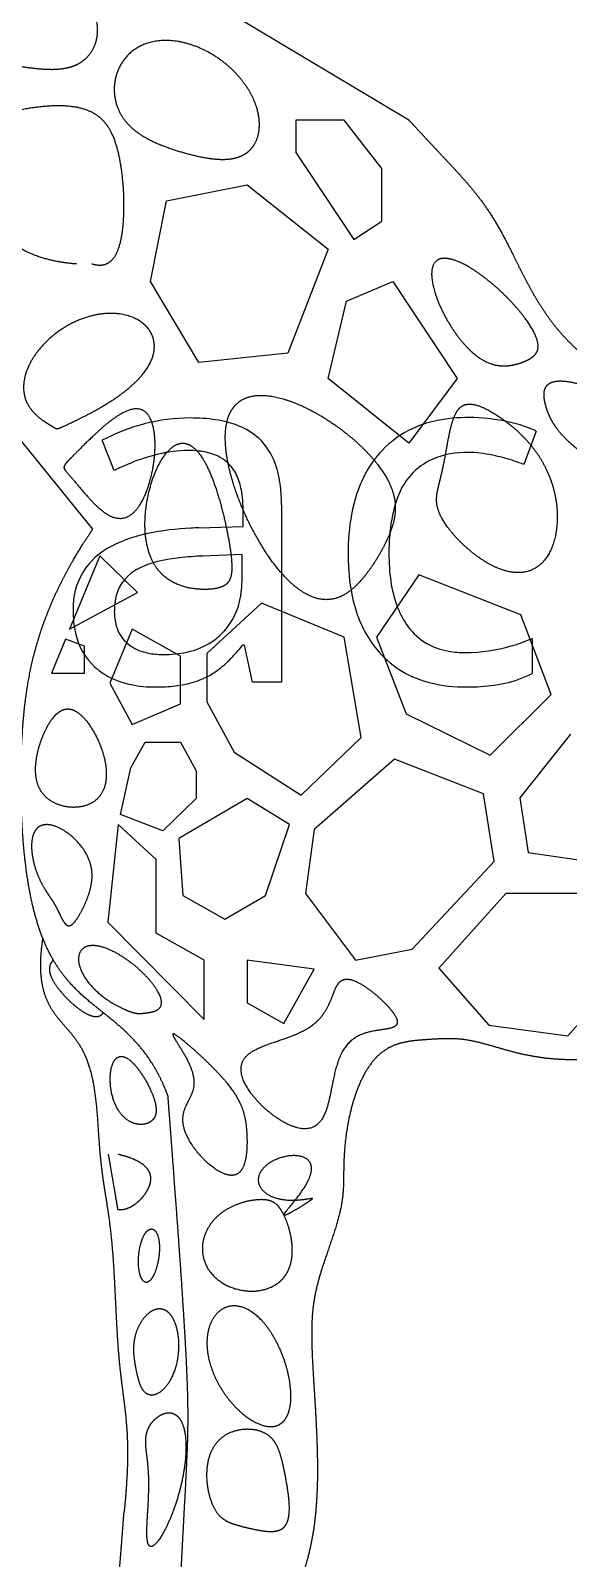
# Model space of a CAD drawing. Header units: centimetres. Extents: x 0 to 23.1, y -0.1 to 26.6.
# Drawn here: x 2.929 to 4.594, y 16.849 to 21.577 of the extents above; entities that cross this region are included whole.
import ezdxf

# ---------------------------------------------------------------- set-up
doc = ezdxf.new("R2010")
doc.units = ezdxf.units.CM
doc.header["$MEASUREMENT"] = 0
doc.layers.add('light v3_box', color=7, linetype='Continuous')
doc.layers.add('light v3_Sketch14', color=7, linetype='Continuous')

msp = doc.modelspace()

# ---------------------------------------------------------------- linework, layer by layer
at = {"layer": 'light v3_box'}
for p, q in [((4.4935, 20.3376), (4.456, 20.2341)), ((3.1884, 20.2158), (3.151, 20.309)), ((3.7059, 20.1093), (3.7059, 19.5603)), ((3.587, 20.0425), (3.587, 20.0924)), ((3.4505, 20.0381), (3.587, 20.0425)), ((3.584, 19.9559), (3.4622, 19.9508)), ((3.584, 19.8833), (3.584, 19.9559)), ((3.5914, 19.6748), (3.5855, 19.6748)), ((3.6156, 19.5603), (3.5914, 19.6748)), ((4.4817, 19.6954), (4.4817, 19.5875)), ((3.7059, 19.5603), (3.6156, 19.5603))]:
    msp.add_line(p, q, dxfattribs=at)
for centre, radius, start, end in [((4.283, 19.9012), 0.4783, 89.5892, 102.1788), ((4.286, 19.8296), 0.5498, 77.7702, 89.9475), ((3.4176, 19.8145), 0.5618, 106.3569, 118.335), ((3.4416, 19.7406), 0.6394, 104.5162, 106.549), ((3.424, 19.8137), 0.5643, 90.0714, 104.6521), ((3.4262, 19.8634), 0.5146, 81.568, 90.3249), ((3.456, 20.0572), 0.3185, 68.2273, 81.7494), ((3.4974, 20.1603), 0.2074, 47.8683, 68.2934), ((4.245, 20.0595), 0.3155, 101.4913, 138.3134), ((4.2756, 19.7722), 0.6081, 74.6797, 77.9579), ((4.3318, 19.9759), 0.3969, 70.0945, 74.7387), ((4.3852, 20.1224), 0.2409, 63.5034, 70.1861), ((4.4118, 20.1779), 0.1793, 62.9271, 63.1905), ((3.5041, 20.1738), 0.1929, 19.2331, 46.6741), ((3.5457, 19.4821), 0.816, 112.2122, 115.9641), ((3.4657, 19.684), 0.5989, 103.6227, 112.432), ((3.4191, 19.8807), 0.3967, 90.4484, 103.7666), ((3.4169, 19.9764), 0.301, 83.6507, 90.1753), ((3.4293, 20.0775), 0.1992, 70.5716, 83.9929), ((3.4554, 20.1483), 0.1237, 42.7295, 71.038), ((3.3921, 20.1321), 0.3125, 6.3379, 19.6816), ((4.2616, 20.0474), 0.3359, 138.655, 152.6854), ((4.2583, 20.0648), 0.2044, 114.4266, 161.6633), ((4.2775, 20.0013), 0.2703, 88.7194, 112.5668), ((4.2834, 20.0015), 0.2701, 87.675, 89.9748), ((4.2792, 19.9225), 0.3492, 81.691, 87.5079), ((4.2573, 19.7699), 0.5033, 77.2999, 81.7345), ((4.2273, 19.629), 0.6474, 74.7802, 77.4497), ((4.2559, 19.7304), 0.542, 68.3295, 74.8832), ((3.4443, 20.1423), 0.136, 20.4094, 41.448), ((3.3694, 20.1136), 0.2162, 7.8273, 20.6042), ((4.3504, 20.005), 0.4343, 153.0875, 170.1051), ((3.237, 20.0943), 0.35, 359.6933, 8.0036), ((3.2265, 20.111), 0.4794, 359.8027, 6.6583), ((4.4491, 19.9902), 0.4091, 160.1418, 175.1368), ((4.5844, 19.9617), 0.6723, 169.8978, 180.3689), ((3.3769, 19.5977), 0.4312, 101.3568, 117.0799), ((3.4617, 19.2015), 0.8364, 92.4696, 101.7065), ((3.4861, 18.8484), 1.1903, 91.7165, 92.9095), ((4.7116, 19.9607), 0.6733, 174.531, 180.155), ((3.2714, 19.7914), 0.2108, 115.4905, 182.3568), ((4.6489, 19.9566), 0.7367, 179.9389, 183.9815), ((4.6284, 19.9558), 0.5901, 179.7041, 188.0744), ((3.3196, 19.7942), 0.13, 120.9734, 172.418), ((3.3509, 19.7464), 0.1871, 113.5886, 121.6805), ((3.3961, 19.6384), 0.3042, 102.7996, 113.2433), ((3.4508, 19.4057), 0.5432, 96.3546, 102.9953), ((3.4912, 19.0566), 0.8946, 91.8565, 96.4478), ((4.4505, 19.9391), 0.5376, 183.5914, 196.3539), ((3.2746, 19.8805), 0.3094, 346.9177, 0.2825), ((3.1972, 19.8833), 0.3869, 359.8167, 359.9992), ((4.4159, 19.9247), 0.3753, 187.9315, 200.3885), ((3.3809, 19.7819), 0.1924, 171.2122, 180.2059), ((3.3673, 19.7803), 0.3066, 179.5457, 192.6949), ((3.3625, 19.7798), 0.1741, 179.5266, 192.7787), ((3.3769, 19.8549), 0.2041, 314.1892, 347.427), ((4.2734, 19.885), 0.3524, 196.0167, 221.1349), ((4.301, 19.8821), 0.2527, 200.4183, 216.6393), ((3.3036, 19.7655), 0.1135, 192.3264, 222.058), ((4.2528, 19.8477), 0.1935, 216.9695, 261.3103), ((3.264, 19.7548), 0.2003, 192.0828, 227.4521), ((3.2993, 19.7629), 0.1085, 222.5805, 229.2546), ((3.3141, 19.782), 0.1326, 229.7837, 254.2724), ((3.3673, 19.8731), 0.2242, 281.7121, 306.4594), ((3.3781, 19.8553), 0.2034, 306.9881, 313.856), ((3.1891, 19.9878), 0.5051, 314.7445, 321.7072), ((4.2731, 20.1621), 0.51, 270.2658, 286.2892), ((4.2421, 20.2777), 0.6297, 286.0461, 292.3654), ((3.3338, 19.8477), 0.2012, 253.9396, 266.4534), ((3.3401, 19.9202), 0.274, 266.0783, 270.059), ((3.3428, 19.9816), 0.3355, 269.5792, 282.0414), ((3.3132, 19.8617), 0.3282, 304.8486, 314.8531), ((4.2381, 19.859), 0.3088, 221.7976, 256.802), ((4.2741, 19.9468), 0.2948, 260.1359, 270.2692), ((3.2696, 19.7626), 0.2098, 227.769, 237.805), ((3.2875, 19.7953), 0.247, 238.3273, 258.9184), ((3.3728, 19.7769), 0.2245, 294.3933, 304.7371), ((4.3247, 19.8964), 0.3466, 282.0344, 296.9455), ((3.3135, 19.9195), 0.3739, 258.672, 270.4047), ((3.3166, 20.0939), 0.5483, 269.9539, 273.1491), ((3.3255, 19.9601), 0.4142, 272.9335, 281.4139), ((3.3524, 19.8296), 0.281, 281.298, 293.7313), ((4.2745, 20.001), 0.4554, 256.4244, 270.489), ((4.2788, 20.2138), 0.6682, 269.9655, 272.8643), ((4.289, 20.057), 0.5111, 272.5981, 282.1879)]:
    msp.add_arc(centre, radius, start, end, dxfattribs=at)
at = {"layer": 'light v3_Sketch14'}
for p, q in [((4.1, 21.3), (3.4642, 21.6799)), ((3.75, 21.3), (3.75, 21.2)), ((3.9, 21.3), (3.75, 21.3)), ((4.0162, 21.15), (3.9, 21.3)), ((3.75, 21.2), (3.9301, 20.9299)), ((4.0162, 20.9873), (4.0162, 21.15)), ((3.35, 21.05), (3.6, 21.1)), ((3.6, 21.1), (3.85, 20.9)), ((3.3, 20.8), (3.35, 21.05)), ((3.9301, 20.9299), (4.0162, 20.9873)), ((3.85, 20.9), (3.725, 20.5787)), ((3.1218, 20.0342), (2.5, 20.8)), ((3.45, 20.55), (3.3, 20.8)), ((3.9067, 20.7393), (4.05, 20.8)), ((4.05, 20.8), (4.25, 20.5)), ((3.85, 20.5), (3.9067, 20.7393)), ((3.725, 20.5787), (3.45, 20.55)), ((4.1, 20.3), (3.85, 20.5)), ((4.25, 20.5), (4.1, 20.3)), ((3.1432, 19.9516), (3.05, 19.725)), ((3.2601, 19.8383), (3.1432, 19.9516)), ((4.1309, 19.8931), (4, 19.7)), ((4.4461, 19.7685), (4.1309, 19.8931)), ((3.05, 19.725), (3.2601, 19.8383)), ((3.6435, 19.8054), (3.4746, 19.6495)), ((3.9, 19.7), (3.6435, 19.8054)), ((4.5403, 19.5227), (4.4461, 19.7685)), ((3.2439, 19.725), (3.1749, 19.5573)), ((3.3933, 19.6408), (3.2439, 19.725)), ((3.0369, 19.6932), (2.9939, 19.5884)), ((3.0966, 19.6722), (3.0369, 19.6932)), ((3.0966, 19.5884), (3.0966, 19.6722)), ((3.9522, 19.3895), (3.9, 19.7)), ((4, 19.7), (4.0913, 19.462)), ((3.3933, 19.4936), (3.3933, 19.6408)), ((3.4746, 19.6495), (3.4746, 19.5)), ((2.9939, 19.5884), (3.0966, 19.5884)), ((3.1749, 19.5573), (3.2439, 19.43)), ((3.2439, 19.43), (3.3933, 19.4936)), ((3.4746, 19.5), (3.559, 19.344)), ((4.3518, 19.3343), (4.5403, 19.5227)), ((4.0913, 19.462), (4.3518, 19.3343)), ((3.767, 19.2108), (3.9522, 19.3895)), ((4.6, 19.4), (4.4438, 19.2021)), ((3.2395, 19.2959), (3.2841, 19.375)), ((3.2841, 19.375), (3.3933, 19.375)), ((3.3933, 19.375), (3.4416, 19.2859)), ((3.559, 19.344), (3.767, 19.2108)), ((3.2071, 19.1505), (3.2395, 19.2959)), ((4.0551, 19.3219), (3.807, 19.1042)), ((4.3312, 19.2146), (4.0551, 19.3219)), ((3.4416, 19.2859), (3.4416, 19.2)), ((3.4416, 19.2), (3.3387, 19.1009)), ((3.6, 19.2), (3.3882, 19.0768)), ((3.7302, 19.1204), (3.6, 19.2)), ((4.3637, 19.0052), (4.3312, 19.2146)), ((4.4438, 19.2021), (4.4688, 19.0332)), ((3.3387, 19.1009), (3.2071, 19.1505)), ((3.2003, 19.1204), (3.1681, 18.8183)), ((3.3175, 19.0116), (3.2003, 19.1204)), ((3.6567, 18.9), (3.7302, 19.1204)), ((3.807, 19.1042), (3.7804, 18.9062)), ((3.3882, 19.0768), (3.4, 18.9)), ((3.3175, 18.7837), (3.3175, 19.0116)), ((4.4688, 19.0332), (4.8576, 18.9775)), ((4.1103, 18.7338), (4.3637, 19.0052)), ((3.4, 18.9), (3.5309, 18.8267)), ((3.5309, 18.8267), (3.6567, 18.9)), ((3.7804, 18.9062), (3.9349, 18.7)), ((4.4, 18.9062), (4.1932, 18.6753)), ((4.8, 18.9062), (4.4, 18.9062)), ((3.1681, 18.8183), (3.467, 18.5161)), ((3.467, 18.7), (3.3175, 18.7837)), ((3.9349, 18.7), (4.1103, 18.7338)), ((3.467, 18.5161), (3.467, 18.7)), ((3.807, 18.6722), (3.6, 18.7)), ((3.6, 18.7), (3.6, 18.5681)), ((4.5924, 18.4665), (4.8, 18.7)), ((3.7133, 18.5047), (3.807, 18.6722)), ((4.1932, 18.6753), (4.3475, 18.4994)), ((3.6, 18.5681), (3.7133, 18.5047)), ((4.3475, 18.4994), (4.5924, 18.4665))]:
    msp.add_line(p, q, dxfattribs=at)
for points in [[(3.0716, 21.4716), (3.0643, 21.4682), (3.049, 21.4624), (3.0245, 21.4571), (2.9894, 21.4555), (2.9434, 21.4594), (2.8966, 21.466), (2.8503, 21.473), (2.8062, 21.4806), (2.7662, 21.4918), (2.7325, 21.5107), (2.7075, 21.541), (2.6933, 21.5839), (2.6919, 21.6368), (2.7046, 21.6937), (2.7319, 21.7473), (2.7732, 21.7901), (2.8267, 21.8158), (2.8887, 21.8213), (2.9539, 21.8069), (3.0165, 21.7752), (3.0705, 21.7304), (3.111, 21.6778), (3.1347, 21.6229), (3.1406, 21.571), (3.1303, 21.5262), (3.1114, 21.4985), (3.0928, 21.483), (3.0788, 21.475), (3.0716, 21.4716)], [(3.6, 21.2), (3.5943, 21.1956), (3.5819, 21.1879), (3.5607, 21.18), (3.5283, 21.1761), (3.4825, 21.1801), (3.4332, 21.1903), (3.3822, 21.2045), (3.3319, 21.2219), (3.285, 21.2435), (3.2441, 21.2709), (3.2121, 21.3054), (3.1916, 21.3474), (3.1845, 21.3951), (3.1921, 21.4442), (3.2149, 21.4892), (3.2522, 21.5247), (3.3022, 21.5458), (3.3615, 21.55), (3.4252, 21.5373), (3.4881, 21.5091), (3.5449, 21.4684), (3.5909, 21.419), (3.6227, 21.3656), (3.6388, 21.3126), (3.6396, 21.2646), (3.6292, 21.233), (3.6163, 21.2144), (3.6057, 21.2044), (3.6, 21.2)], [(3.0716, 20.8545), (3.0581, 20.8555), (3.0319, 20.8583), (2.9949, 20.8643), (2.95, 20.8765), (2.9012, 20.8983), (2.8598, 20.9265), (2.8256, 20.9605), (2.7981, 20.9996), (2.777, 21.0422), (2.7615, 21.0864), (2.7506, 21.1299), (2.744, 21.1705), (2.7417, 21.2066), (2.7442, 21.2372), (2.7533, 21.2626), (2.7712, 21.2837), (2.7995, 21.3017), (2.8382, 21.3173), (2.8856, 21.3304), (2.9383, 21.3403), (2.9925, 21.3458), (3.0441, 21.3457), (3.0898, 21.3385), (3.1276, 21.3231), (3.1572, 21.2988), (3.1794, 21.2655), (3.1954, 21.2235), (3.2066, 21.1741), (3.214, 21.1195), (3.2177, 21.0625), (3.2179, 21.0066), (3.214, 20.955), (3.2057, 20.9112), (3.1924, 20.8776), (3.1738, 20.8561), (3.1546, 20.849), (3.1378, 20.8495), (3.1254, 20.8524), (3.119, 20.8545)], [(4.1, 21.3), (4.1075, 21.2919), (4.1224, 21.2757), (4.1446, 21.2517), (4.1739, 21.2204), (4.21, 21.1821), (4.2455, 21.1442), (4.2802, 21.1059), (4.3136, 21.0658), (4.3453, 21.0222), (4.3754, 20.9739), (4.4042, 20.9202), (4.433, 20.8615), (4.4638, 20.7997), (4.4986, 20.7369), (4.5395, 20.6756), (4.588, 20.618), (4.645, 20.5659), (4.7099, 20.5199), (4.7818, 20.48), (4.8592, 20.446), (4.9403, 20.4171), (5.0234, 20.3925), (5.1069, 20.3715), (5.1898, 20.3535), (5.2715, 20.3379), (5.3515, 20.3243), (5.4297, 20.3117), (5.5063, 20.2993), (5.5812, 20.2856), (5.655, 20.2689), (5.7278, 20.247), (5.8001, 20.2183), (5.8723, 20.1811), (5.9448, 20.1347), (6.0177, 20.0792), (6.0912, 20.016), (6.1656, 19.947), (6.2405, 19.8749), (6.3157, 19.8022), (6.3906, 19.7314), (6.4642, 19.6642), (6.5353, 19.6015), (6.6023, 19.5431), (6.6632, 19.4873), (6.7164, 19.4323), (6.7606, 19.3759), (6.7952, 19.3161), (6.8209, 19.2518), (6.8397, 19.183), (6.8545, 19.1107), (6.8684, 19.0364), (6.8841, 18.9616), (6.9027, 18.8875), (6.9234, 18.8146), (6.9428, 18.7421), (6.9565, 18.6689), (6.9602, 18.5939), (6.9517, 18.5164), (6.9314, 18.4373), (6.9048, 18.3588), (6.8811, 18.2852), (6.8692, 18.2208), (6.8739, 18.1693), (6.8926, 18.1325), (6.9097, 18.1091), (6.9024, 18.095), (6.8646, 18.0882), (6.8163, 18.0901), (6.7836, 18.1037), (6.7812, 18.1319), (6.8039, 18.1764), (6.8383, 18.2375), (6.8689, 18.3142), (6.887, 18.4038), (6.8897, 18.5024), (6.8781, 18.6053), (6.856, 18.7079), (6.8287, 18.8059), (6.8013, 18.8956), (6.7773, 18.9749), (6.7576, 19.0435), (6.7405, 19.1026), (6.723, 19.1541), (6.7017, 19.2005), (6.6738, 19.2443), (6.6373, 19.2871), (6.5921, 19.3299), (6.5391, 19.3727), (6.4808, 19.4143), (6.4214, 19.4523), (6.3661, 19.4827), (6.321, 19.5013), (6.2915, 19.5039), (6.2821, 19.4871), (6.2953, 19.449), (6.325, 19.4007), (6.3583, 19.3543), (6.3853, 19.3189), (6.4, 19.3)], [(4.45, 20.55), (4.4451, 20.5482), (4.4348, 20.5448), (4.4184, 20.5405), (4.3945, 20.5373), (4.3618, 20.541), (4.3266, 20.5557), (4.2898, 20.5839), (4.2532, 20.6251), (4.2194, 20.6757), (4.1918, 20.7306), (4.1735, 20.7834), (4.1672, 20.8282), (4.1744, 20.8596), (4.1952, 20.8748), (4.2277, 20.8733), (4.2689, 20.8569), (4.3148, 20.8286), (4.3615, 20.7921), (4.4051, 20.7514), (4.4428, 20.71), (4.4723, 20.671), (4.4921, 20.6368), (4.5016, 20.6088), (4.5008, 20.5874), (4.491, 20.5716), (4.4772, 20.562), (4.4644, 20.5556), (4.4549, 20.5518), (4.45, 20.55)], [(3, 20.35), (2.9977, 20.3514), (2.9923, 20.3547), (2.9815, 20.3611), (2.962, 20.3731), (2.9345, 20.3961), (2.9123, 20.4285), (2.9032, 20.4708), (2.9115, 20.5204), (2.9385, 20.5732), (2.9823, 20.6235), (3.0392, 20.6656), (3.1039, 20.6944), (3.1699, 20.7061), (3.2305, 20.6995), (3.279, 20.6761), (3.3095, 20.6396), (3.318, 20.5944), (3.3031, 20.5455), (3.2669, 20.4975), (3.2156, 20.4536), (3.1577, 20.4159), (3.1024, 20.386), (3.0575, 20.3643), (3.0279, 20.3507), (3.014, 20.3444), (3.0099, 20.3442), (3.0061, 20.3463), (3.0023, 20.3486), (3, 20.35)], [(4.5289, 20.4), (4.5305, 20.3956), (4.5339, 20.387), (4.5395, 20.3744), (4.5482, 20.3583), (4.5626, 20.3381), (4.5821, 20.3163), (4.6081, 20.2919), (4.6404, 20.2655), (4.6772, 20.2394), (4.7159, 20.2167), (4.7531, 20.201), (4.7857, 20.195), (4.811, 20.2007), (4.8276, 20.2181), (4.8351, 20.2449), (4.8344, 20.2778), (4.8264, 20.3132), (4.8125, 20.3477), (4.7934, 20.3793), (4.7695, 20.407), (4.7412, 20.4308), (4.709, 20.451), (4.6739, 20.4678), (4.6373, 20.4811), (4.6017, 20.4903), (4.5699, 20.4941), (4.5443, 20.4915), (4.5269, 20.4819), (4.5183, 20.4659), (4.5172, 20.4452), (4.5205, 20.427), (4.5244, 20.4133), (4.5273, 20.4044), (4.5289, 20.4)], [(3.55, 20.4), (3.5451, 20.3915), (3.537, 20.3725), (3.5298, 20.3386), (3.5301, 20.2839), (3.5456, 20.2044), (3.5739, 20.1197), (3.6118, 20.0362), (3.6559, 19.9602), (3.7031, 19.897), (3.7508, 19.8502), (3.7972, 19.8216), (3.8412, 19.8116), (3.8819, 19.8187), (3.9192, 19.8407), (3.9529, 19.8737), (3.9833, 19.9136), (4.0101, 19.9565), (4.0328, 19.9993), (4.05, 20.0408), (4.0595, 20.0815), (4.0592, 20.1228), (4.0471, 20.166), (4.0222, 20.2119), (3.9848, 20.2596), (3.9361, 20.3077), (3.8783, 20.3538), (3.8143, 20.3947), (3.7479, 20.4271), (3.6834, 20.4473), (3.6255, 20.4519), (3.5879, 20.4409), (3.5662, 20.4238), (3.5549, 20.4086), (3.55, 20.4)], [(3.05, 20.25), (3.0545, 20.2547), (3.065, 20.2653), (3.0849, 20.2852), (3.1186, 20.3189), (3.1673, 20.3639), (3.2167, 20.3994), (3.2607, 20.4136), (3.2941, 20.398), (3.3134, 20.352), (3.3178, 20.2839), (3.3081, 20.2067), (3.2862, 20.1354), (3.255, 20.0837), (3.2177, 20.0609), (3.1775, 20.0687), (3.1373, 20.0992), (3.0999, 20.1404), (3.068, 20.1795), (3.044, 20.207), (3.0308, 20.2212), (3.0309, 20.2287), (3.0379, 20.2373), (3.0455, 20.2453), (3.05, 20.25)], [(4.2, 20.2), (4.1982, 20.1924), (4.1947, 20.178), (4.1896, 20.1583), (4.1845, 20.1352), (4.185, 20.1071), (4.1959, 20.0754), (4.2195, 20.0378), (4.2556, 19.996), (4.3015, 19.9547), (4.3535, 19.9202), (4.407, 19.8988), (4.4573, 19.8956), (4.5003, 19.9129), (4.5332, 19.9494), (4.5542, 20.0007), (4.5624, 20.0613), (4.558, 20.1251), (4.5419, 20.1867), (4.5159, 20.2426), (4.4822, 20.2913), (4.4437, 20.3326), (4.4032, 20.3666), (4.3634, 20.3936), (4.3268, 20.4132), (4.2952, 20.4234), (4.2694, 20.4215), (4.2499, 20.4054), (4.2358, 20.3748), (4.2257, 20.3333), (4.2173, 20.2863), (4.2107, 20.249), (4.2054, 20.2233), (4.2018, 20.2076), (4.2, 20.2)], [(3.4, 20.3), (3.3922, 20.2999), (3.3766, 20.2963), (3.3533, 20.2801), (3.324, 20.2388), (3.2957, 20.1643), (3.2804, 20.0798), (3.282, 19.9984), (3.3019, 19.9314), (3.3384, 19.8849), (3.3859, 19.8581), (3.437, 19.8469), (3.4841, 19.8462), (3.5207, 19.8523), (3.5439, 19.8662), (3.5539, 19.8933), (3.5528, 19.9386), (3.5431, 20.0039), (3.5262, 20.0835), (3.5029, 20.1667), (3.4735, 20.2401), (3.4457, 20.2808), (3.4232, 20.2966), (3.4078, 20.3001), (3.4, 20.3)], [(3.3546, 18.2796), (3.3498, 18.2927), (3.3395, 18.3183), (3.3224, 18.3546), (3.2961, 18.3987), (3.2576, 18.447), (3.2141, 18.4895), (3.1667, 18.528), (3.1175, 18.566), (3.0692, 18.6078), (3.0246, 18.6577), (2.9861, 18.7188), (2.9551, 18.7924), (2.9318, 18.8771), (2.9156, 18.9701), (2.9054, 19.0676), (2.9001, 19.1656), (2.8985, 19.261), (2.9002, 19.3517), (2.9053, 19.4373), (2.914, 19.5181), (2.9271, 19.5952), (2.945, 19.6699), (2.9684, 19.7432), (2.9976, 19.816), (3.0326, 19.8886), (3.0653, 19.9468), (3.0926, 19.9904), (3.1119, 20.0196), (3.1218, 20.0342)], [(3.0096, 19.4618), (3.0059, 19.4584), (2.9985, 19.4506), (2.988, 19.4365), (2.9751, 19.4138), (2.9613, 19.381), (2.9508, 19.3459), (2.9445, 19.3106), (2.9435, 19.2771), (2.9487, 19.2466), (2.9611, 19.2201), (2.9809, 19.1985), (3.0076, 19.1825), (3.0397, 19.1731), (3.0742, 19.1714), (3.1074, 19.1785), (3.1356, 19.1953), (3.1555, 19.2216), (3.1652, 19.2565), (3.1645, 19.2976), (3.1548, 19.3414), (3.1381, 19.3843), (3.1171, 19.4224), (3.0942, 19.4523), (3.0712, 19.4719), (3.0493, 19.4801), (3.0327, 19.4777), (3.0209, 19.4714), (3.0133, 19.4653), (3.0096, 19.4618)], [(2.9543, 19.1124), (2.9579, 19.1149), (2.9658, 19.1189), (2.9797, 19.1215), (3.0014, 19.1182), (3.0312, 19.1041), (3.0604, 19.0823), (3.0859, 19.0555), (3.1053, 19.0261), (3.117, 18.9959), (3.1212, 18.9658), (3.1188, 18.936), (3.1111, 18.9069), (3.1002, 18.8787), (3.0876, 18.8523), (3.0747, 18.8297), (3.0625, 18.8133), (3.0513, 18.8051), (3.0414, 18.8063), (3.0326, 18.8161), (3.0242, 18.8319), (3.0157, 18.8504), (3.0066, 18.8687), (2.9963, 18.8856), (2.9849, 18.9022), (2.9726, 18.9206), (2.9599, 18.9429), (2.9478, 18.9705), (2.9378, 19.0027), (2.9317, 19.037), (2.9314, 19.0697), (2.9368, 19.0915), (2.9443, 19.1038), (2.9508, 19.1099), (2.9543, 19.1124)], [(2.9668, 18.7688), (2.9647, 18.7555), (2.9613, 18.7296), (2.9585, 18.6932), (2.9593, 18.6498), (2.9677, 18.6035), (2.983, 18.5647), (3.0041, 18.532), (3.0293, 18.5027), (3.0558, 18.4734), (3.0808, 18.4404), (3.1018, 18.4008), (3.1174, 18.3532), (3.1278, 18.2989), (3.1341, 18.2406), (3.1381, 18.1816), (3.1417, 18.125), (3.1464, 18.0727), (3.1526, 18.0244), (3.16, 17.9779), (3.1678, 17.9304), (3.1751, 17.879), (3.1811, 17.8221), (3.1858, 17.7597), (3.1894, 17.6939), (3.1925, 17.6271), (3.1956, 17.5623), (3.1995, 17.5019), (3.2043, 17.4475), (3.2099, 17.3988), (3.2159, 17.3542), (3.2215, 17.3114), (3.226, 17.2682), (3.229, 17.2223), (3.2299, 17.1726), (3.2287, 17.1182), (3.2259, 17.0706), (3.2227, 17.0326), (3.2201, 17.0063), (3.2187, 16.9928)], [(3.25, 18.5373), (3.247, 18.5381), (3.2403, 18.5399), (3.2284, 18.544), (3.2085, 18.5524), (3.1787, 18.5687), (3.147, 18.5908), (3.1171, 18.6182), (3.0932, 18.6493), (3.0784, 18.6816), (3.075, 18.7113), (3.0839, 18.7343), (3.105, 18.7471), (3.1367, 18.747), (3.176, 18.7338), (3.2188, 18.7095), (3.2603, 18.6777), (3.296, 18.6427), (3.3219, 18.6091), (3.3355, 18.5805), (3.3363, 18.5597), (3.3264, 18.547), (3.3108, 18.5406), (3.2945, 18.5379), (3.2815, 18.5364), (3.2721, 18.5351), (3.2652, 18.5348), (3.2585, 18.5355), (3.253, 18.5366), (3.25, 18.5373)], [(3, 18.7), (2.9979, 18.6982), (2.9941, 18.6943), (2.9897, 18.6878), (2.9867, 18.678), (2.9874, 18.6636), (2.9928, 18.6473), (3.0026, 18.6292), (3.0162, 18.61), (3.0328, 18.5906), (3.0514, 18.572), (3.0706, 18.5552), (3.0895, 18.5414), (3.107, 18.5314), (3.1225, 18.5258), (3.1357, 18.5247), (3.1444, 18.5275), (3.1498, 18.5316), (3.1529, 18.5353), (3.1544, 18.5373)], [(3.7984, 18.4966), (3.7909, 18.4912), (3.7748, 18.4812), (3.7474, 18.468), (3.7061, 18.4537), (3.6539, 18.4374), (3.6097, 18.4182), (3.5816, 18.3917), (3.5755, 18.3556), (3.5924, 18.311), (3.6286, 18.2631), (3.6769, 18.2191), (3.7288, 18.1868), (3.7765, 18.173), (3.8136, 18.1816), (3.8383, 18.2125), (3.853, 18.2602), (3.863, 18.3168), (3.8743, 18.3732), (3.8924, 18.4213), (3.9205, 18.4555), (3.9574, 18.4747), (3.9977, 18.4831), (4.0341, 18.4869), (4.0594, 18.4928), (4.0685, 18.506), (4.0606, 18.5277), (4.0386, 18.5558), (4.0073, 18.5864), (3.9725, 18.6144), (3.9391, 18.635), (3.911, 18.6445), (3.89, 18.6405), (3.8759, 18.6228), (3.8653, 18.5942), (3.8528, 18.5598), (3.8368, 18.5321), (3.8197, 18.5133), (3.8059, 18.5019), (3.7984, 18.4966)], [(5.4434, 18.4536), (5.4421, 18.4607), (5.4386, 18.4737), (5.4303, 18.489), (5.4132, 18.501), (5.382, 18.5028), (5.3421, 18.4936), (5.2953, 18.4769), (5.2437, 18.4569), (5.1896, 18.4372), (5.1349, 18.4205), (5.0814, 18.4083), (5.03, 18.4011), (4.9811, 18.3985), (4.9338, 18.3991), (4.8865, 18.4007), (4.8372, 18.4014), (4.7841, 18.3998), (4.7268, 18.3962), (4.6658, 18.3923), (4.6026, 18.3907), (4.5392, 18.3937), (4.4777, 18.4024), (4.4198, 18.4162), (4.3666, 18.4319), (4.3185, 18.4459), (4.2753, 18.4551), (4.2358, 18.4581), (4.1979, 18.457), (4.1594, 18.4545), (4.1189, 18.4519), (4.0768, 18.4461), (4.0349, 18.4312), (3.9959, 18.4014), (3.9622, 18.3544), (3.9353, 18.2934), (3.916, 18.2253), (3.9043, 18.1578), (3.8989, 18.0978), (3.898, 18.0486), (3.8982, 18.0079), (3.8963, 17.9705), (3.8898, 17.9307), (3.8779, 17.8856), (3.8618, 17.8362), (3.8439, 17.785), (3.8269, 17.7347), (3.8131, 17.6858), (3.8036, 17.6363), (3.7989, 17.5826), (3.7986, 17.5212), (3.8018, 17.4496), (3.8071, 17.3683), (3.8127, 17.2801), (3.8168, 17.1889), (3.818, 17.0994), (3.8149, 17.0158), (3.807, 16.9413), (3.7946, 16.8768), (3.7791, 16.8202), (3.7624, 16.7676), (3.7466, 16.7146), (3.7335, 16.6565), (3.7241, 16.5903), (3.7181, 16.5151), (3.7147, 16.4318), (3.7124, 16.3422), (3.7096, 16.2491), (3.7049, 16.1554), (3.6975, 16.0639), (3.6874, 15.9764), (3.6757, 15.8941), (3.6641, 15.8173), (3.6543, 15.7457), (3.6482, 15.6784), (3.6471, 15.6143), (3.6515, 15.552), (3.6609, 15.4904), (3.674, 15.4283), (3.6883, 15.3651), (3.7011, 15.3011), (3.7088, 15.2375), (3.7075, 15.1768), (3.6941, 15.1219), (3.6669, 15.075), (3.6274, 15.0365), (3.5813, 15.004), (3.5379, 14.9724), (3.5066, 14.9359), (3.4939, 14.8899), (3.4996, 14.833), (3.5151, 14.768), (3.5279, 14.7004), (3.5248, 14.6364), (3.4954, 14.5819), (3.4361, 14.5404), (3.352, 14.5124), (3.2535, 14.4966), (3.1538, 14.4904), (3.0658, 14.4913), (2.9998, 14.4975), (2.9607, 14.5088), (2.9448, 14.5279), (2.944, 14.5577), (2.9518, 14.5978), (2.9667, 14.6432), (2.9888, 14.6878), (3.0194, 14.7272), (3.0578, 14.7615), (3.1018, 14.7954), (3.1485, 14.8352), (3.1946, 14.8872), (3.2371, 14.9554), (3.2742, 15.0394), (3.3046, 15.1352), (3.3282, 15.2365), (3.3453, 15.3364), (3.3567, 15.4283), (3.3633, 15.5071), (3.3663, 15.5711), (3.367, 15.6229), (3.3662, 15.6691), (3.365, 15.7181), (3.364, 15.7779), (3.3638, 15.8545), (3.3647, 15.9499), (3.3668, 16.0634), (3.3702, 16.1916), (3.3747, 16.3297), (3.38, 16.4717), (3.3859, 16.6116), (3.392, 16.7435), (3.398, 16.8627), (3.4035, 16.9663), (3.4083, 17.0537), (3.4122, 17.1269), (3.415, 17.1894), (3.4166, 17.2458), (3.4169, 17.301), (3.4159, 17.36), (3.4134, 17.4266), (3.4096, 17.5037), (3.4042, 17.5937), (3.3974, 17.698), (3.3891, 17.8179), (3.3792, 17.9539), (3.3701, 18.0759), (3.3626, 18.1749), (3.3573, 18.2441), (3.3546, 18.2796)], [(3.3695, 18.4706), (3.3696, 18.4719), (3.3712, 18.473), (3.3784, 18.4698), (3.397, 18.456), (3.4318, 18.4266), (3.472, 18.3897), (3.5114, 18.3505), (3.5447, 18.3127), (3.5693, 18.2777), (3.5855, 18.2445), (3.5948, 18.2113), (3.5994, 18.1762), (3.6009, 18.1385), (3.5994, 18.1001), (3.5929, 18.0657), (3.5792, 18.041), (3.5564, 18.031), (3.5247, 18.0383), (3.4877, 18.0615), (3.4509, 18.0962), (3.4205, 18.1365), (3.4015, 18.1766), (3.3966, 18.212), (3.4045, 18.2415), (3.4191, 18.2672), (3.4326, 18.293), (3.438, 18.3224), (3.4311, 18.3571), (3.4137, 18.3951), (3.3917, 18.4313), (3.3769, 18.454), (3.3707, 18.465), (3.3694, 18.4693), (3.3695, 18.4706)], [(3.2, 18.4), (3.1968, 18.3984), (3.1907, 18.3937), (3.1831, 18.3826), (3.1762, 18.3604), (3.1741, 18.3246), (3.179, 18.286), (3.1909, 18.25), (3.2089, 18.221), (3.2312, 18.2014), (3.2555, 18.1916), (3.2788, 18.1906), (3.2985, 18.1968), (3.3123, 18.2088), (3.3191, 18.2259), (3.3187, 18.2481), (3.3114, 18.275), (3.2982, 18.3057), (3.2805, 18.3381), (3.2599, 18.3682), (3.2382, 18.3917), (3.2215, 18.4019), (3.2101, 18.4035), (3.2032, 18.4016), (3.2, 18.4)], [(3.2, 17.9275), (3.1988, 17.9344), (3.1964, 17.9482), (3.1929, 17.9689), (3.1882, 17.9965), (3.1822, 18.031), (3.1775, 18.0586), (3.174, 18.0793), (3.1716, 18.0931), (3.1704, 18.1)], [(3.2, 18.1), (3.2069, 18.0984), (3.22, 18.095), (3.238, 18.0894), (3.2586, 18.081), (3.2783, 18.0687), (3.2921, 18.0549), (3.2998, 18.0395), (3.3018, 18.0229), (3.2987, 18.0056), (3.2913, 17.9885), (3.2808, 17.9723), (3.2683, 17.9578), (3.2548, 17.9457), (3.2409, 17.9365), (3.227, 17.9302), (3.2161, 17.9276), (3.208, 17.927), (3.2027, 17.9272), (3.2, 17.9275)], [(3.7984, 17.959), (3.8002, 17.9605), (3.8025, 17.9628), (3.8013, 17.9642), (3.7902, 17.9623), (3.7632, 17.9579), (3.7281, 17.956), (3.6913, 17.9611), (3.6592, 17.9746), (3.6374, 17.9956), (3.6299, 18.0214), (3.6389, 18.0484), (3.6634, 18.0724), (3.699, 18.0898), (3.7383, 18.0979), (3.7731, 18.0947), (3.7962, 18.0799), (3.8028, 18.0544), (3.7925, 18.0212), (3.7702, 17.9849), (3.7435, 17.951), (3.721, 17.9248), (3.7099, 17.91), (3.7143, 17.9084), (3.733, 17.9178), (3.7594, 17.9335), (3.7801, 17.9463), (3.7915, 17.9538), (3.7966, 17.9575), (3.7984, 17.959)], [(3.7136, 17.719), (3.7088, 17.7131), (3.6982, 17.7021), (3.6791, 17.6884), (3.6478, 17.6765), (3.6033, 17.6734), (3.5581, 17.6819), (3.5173, 17.7014), (3.4853, 17.73), (3.4651, 17.7651), (3.4578, 17.8036), (3.4629, 17.8421), (3.4791, 17.8774), (3.5039, 17.907), (3.5345, 17.9297), (3.5676, 17.9454), (3.6003, 17.955), (3.63, 17.9595), (3.6549, 17.9598), (3.6749, 17.9556), (3.6911, 17.9457), (3.7051, 17.9287), (3.7183, 17.9034), (3.7302, 17.8703), (3.7388, 17.8315), (3.7412, 17.7905), (3.7358, 17.7589), (3.7267, 17.7376), (3.7183, 17.725), (3.7136, 17.719)], [(3.2945, 17.8655), (3.2925, 17.8642), (3.2884, 17.8608), (3.2825, 17.8537), (3.2753, 17.8402), (3.2682, 17.8183), (3.2638, 17.7934), (3.2622, 17.7676), (3.2638, 17.7433), (3.2684, 17.7227), (3.2755, 17.7081), (3.2845, 17.7012), (3.2946, 17.7031), (3.3048, 17.7138), (3.3143, 17.7321), (3.322, 17.756), (3.3271, 17.7828), (3.329, 17.8096), (3.3273, 17.8336), (3.3223, 17.8527), (3.3145, 17.8653), (3.3068, 17.8692), (3.3007, 17.8687), (3.2966, 17.8668), (3.2945, 17.8655)], [(3.3435, 17.6187), (3.3397, 17.6204), (3.3317, 17.6228), (3.3193, 17.6228), (3.3026, 17.6161), (3.2834, 17.5991), (3.2676, 17.5763), (3.2563, 17.5508), (3.25, 17.5247), (3.2481, 17.4989), (3.2495, 17.4737), (3.253, 17.4492), (3.2576, 17.4252), (3.2629, 17.4024), (3.2696, 17.3819), (3.2786, 17.3656), (3.2907, 17.3551), (3.3063, 17.3522), (3.3245, 17.358), (3.3436, 17.3731), (3.3615, 17.3971), (3.3761, 17.429), (3.3856, 17.4668), (3.3889, 17.5073), (3.3859, 17.5467), (3.3767, 17.581), (3.3653, 17.6017), (3.3549, 17.6122), (3.3474, 17.6169), (3.3435, 17.6187)], [(3.7136, 17.2751), (3.7089, 17.2696), (3.6982, 17.2607), (3.6788, 17.2535), (3.6474, 17.2565), (3.6037, 17.279), (3.5604, 17.3165), (3.5226, 17.3641), (3.494, 17.4172), (3.4769, 17.4714), (3.4721, 17.5229), (3.4796, 17.5682), (3.4983, 17.604), (3.5263, 17.6272), (3.5612, 17.6347), (3.6, 17.6244), (3.6394, 17.5954), (3.6762, 17.5492), (3.7069, 17.49), (3.7283, 17.4248), (3.738, 17.3614), (3.735, 17.3184), (3.7265, 17.2934), (3.7183, 17.2805), (3.7136, 17.2751)], [(3.3756, 17.2949), (3.3714, 17.2972), (3.3625, 17.3002), (3.3482, 17.3005), (3.3286, 17.2932), (3.3072, 17.2753), (3.2921, 17.2528), (3.2851, 17.2283), (3.2848, 17.2018), (3.2886, 17.1718), (3.2933, 17.1364), (3.2959, 17.0944), (3.2952, 17.047), (3.2923, 16.9977), (3.2891, 16.9513), (3.2882, 16.9134), (3.2919, 16.8889), (3.3018, 16.8814), (3.3175, 16.8923), (3.3374, 16.9207), (3.3592, 16.964), (3.38, 17.0183), (3.3971, 17.0789), (3.4083, 17.1405), (3.4122, 17.1975), (3.408, 17.2452), (3.3982, 17.2728), (3.3878, 17.2865), (3.3798, 17.2926), (3.3756, 17.2949)], [(3.7136, 16.9458), (3.7105, 16.9427), (3.7035, 16.9374), (3.6908, 16.9324), (3.67, 16.9309), (3.6403, 16.9347), (3.6098, 16.9413), (3.5811, 16.9483), (3.5559, 16.9552), (3.5343, 16.9638), (3.5159, 16.9768), (3.5001, 16.9967), (3.4868, 17.0249), (3.4771, 17.0603), (3.4724, 17.1003), (3.4746, 17.1411), (3.485, 17.1788), (3.5041, 17.2099), (3.5309, 17.2323), (3.5628, 17.2455), (3.5963, 17.2502), (3.6278, 17.2474), (3.6546, 17.2383), (3.6751, 17.2239), (3.6899, 17.204), (3.7006, 17.1784), (3.7091, 17.147), (3.7169, 17.1104), (3.7242, 17.0705), (3.7298, 17.0304), (3.7315, 16.9937), (3.7281, 16.9699), (3.7222, 16.9561), (3.7167, 16.9489), (3.7136, 16.9458)], [(3.2, 16.7544), (3.2007, 16.7639), (3.2022, 16.783), (3.2045, 16.8116), (3.2075, 16.8498), (3.2112, 16.8974), (3.2142, 16.9356), (3.2164, 16.9642), (3.2179, 16.9833), (3.2187, 16.9928)]]:
    msp.add_open_spline(points, degree=5, dxfattribs=at)

doc.saveas('drawing.dxf')
